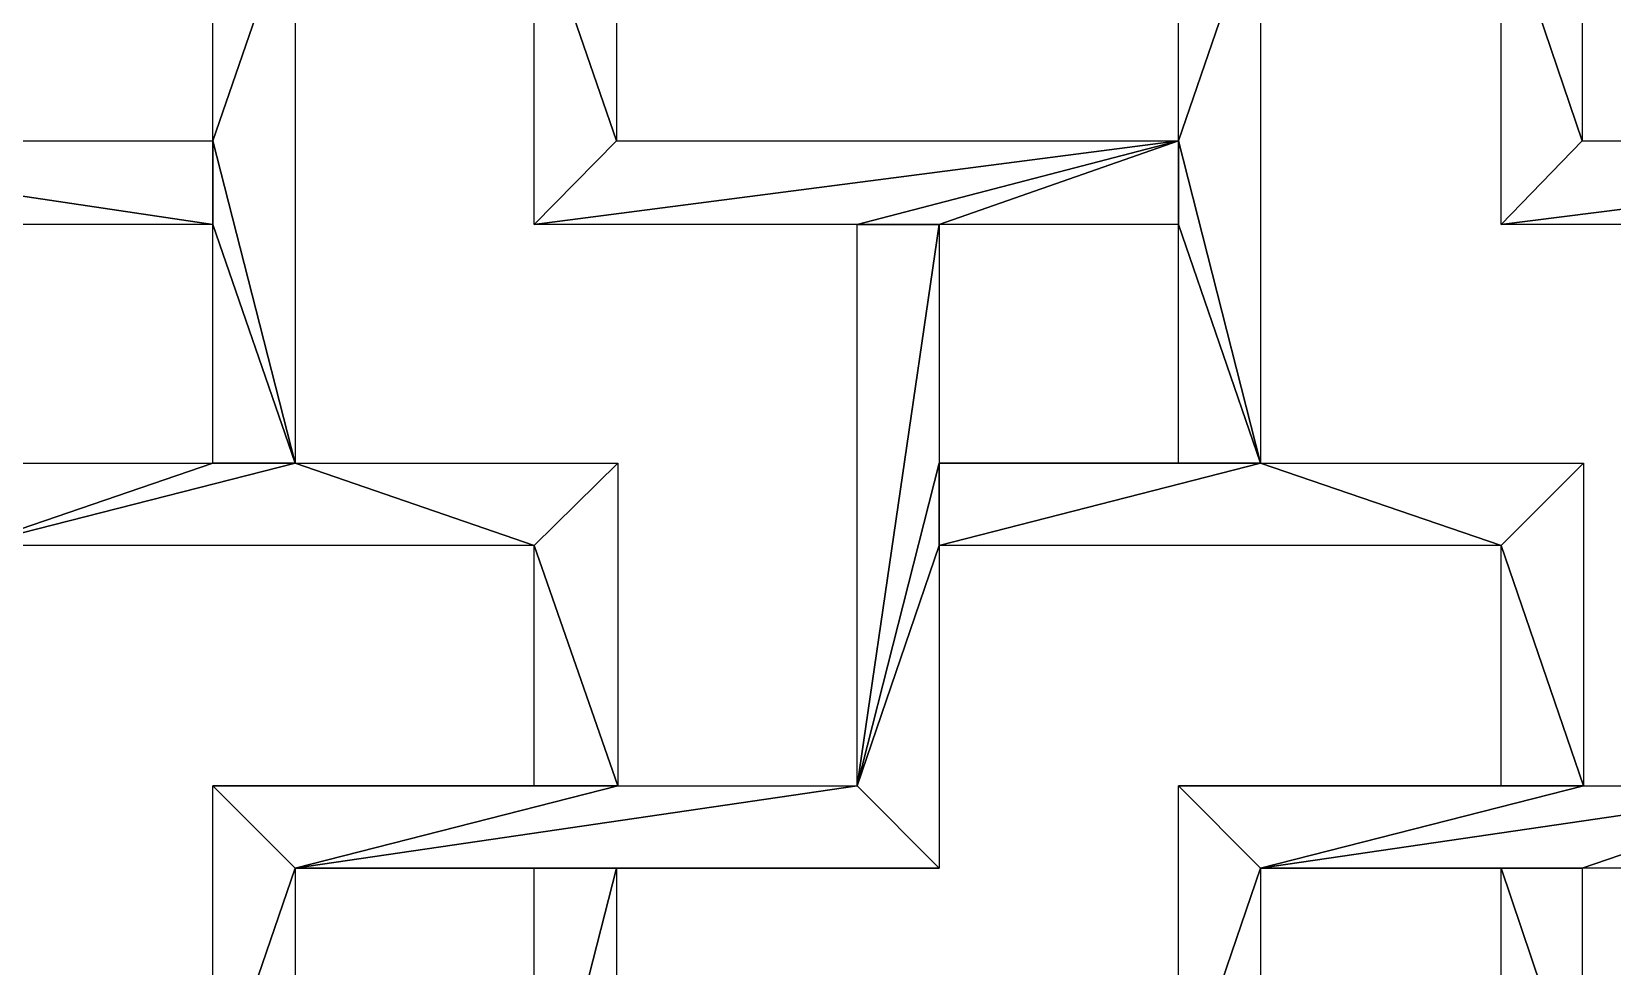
# Model space of a CAD drawing. Header units: centimetres. Extents: x -27.5 to -18.9, y -9.4 to 9.5.
# Drawn here: x -23.065 to -20.776, y 5.417 to 6.771 of the extents above; entities that cross this region are included whole.
import ezdxf

# ---------------------------------------------------------------- set-up
doc = ezdxf.new("R2010")
doc.units = ezdxf.units.CM
doc.header["$MEASUREMENT"] = 0
doc.layers.add('layer 1', color=7, linetype='Continuous')

msp = doc.modelspace()

# ---------------------------------------------------------------- linework, layer by layer
at = {"layer": 'layer 1', "color": 250}
for points in [[(-22.80275, 7.07837), (-22.80275, 7.07837), (-22.80275, 6.61327), (-22.80275, 6.61327), (-22.80275, 6.61327), (-22.80275, 6.61327), (-22.68371, 6.95938), (-22.68371, 6.95938), (-22.68371, 6.95938), (-22.68371, 6.95938), (-22.80275, 7.07837), (-22.80275, 7.07837)], [(-22.80275, 7.07837), (-22.80275, 7.07837), (-22.80275, 6.61327), (-22.80275, 6.61327), (-22.80275, 6.61327), (-22.80275, 6.61327), (-22.68371, 6.95938), (-22.68371, 6.95938), (-22.68371, 6.95938), (-22.68371, 6.95938), (-22.80275, 7.07837), (-22.80275, 7.07837)], [(-21.40467, 7.07837), (-21.40467, 7.07837), (-21.40467, 6.61327), (-21.40467, 6.61327), (-21.40467, 6.61327), (-21.40467, 6.61327), (-21.28566, 6.95938), (-21.28566, 6.95938), (-21.28566, 6.95938), (-21.28566, 6.95938), (-21.40467, 7.07837), (-21.40467, 7.07837)], [(-21.40467, 7.07837), (-21.40467, 7.07837), (-21.40467, 6.61327), (-21.40467, 6.61327), (-21.40467, 6.61327), (-21.40467, 6.61327), (-21.28566, 6.95938), (-21.28566, 6.95938), (-21.28566, 6.95938), (-21.28566, 6.95938), (-21.40467, 7.07837), (-21.40467, 7.07837)], [(-22.68371, 6.95938), (-22.68371, 6.95938), (-22.80275, 6.61327), (-22.80275, 6.61327), (-22.80275, 6.61327), (-22.80275, 6.61327), (-22.68371, 6.146), (-22.68371, 6.146), (-22.68371, 6.146), (-22.68371, 6.146), (-22.68371, 6.95938), (-22.68371, 6.95938)], [(-22.68371, 6.95938), (-22.68371, 6.95938), (-22.80275, 6.61327), (-22.80275, 6.61327), (-22.80275, 6.61327), (-22.80275, 6.61327), (-22.68371, 6.146), (-22.68371, 6.146), (-22.68371, 6.146), (-22.68371, 6.146), (-22.68371, 6.95938), (-22.68371, 6.95938)], [(-22.33746, 6.95938), (-22.33746, 6.95938), (-22.33746, 6.49211), (-22.33746, 6.49211), (-22.33746, 6.49211), (-22.33746, 6.49211), (-22.21841, 6.61327), (-22.21841, 6.61327), (-22.21841, 6.61327), (-22.21841, 6.61327), (-22.33746, 6.95938), (-22.33746, 6.95938)], [(-22.33746, 6.95938), (-22.33746, 6.95938), (-22.33746, 6.49211), (-22.33746, 6.49211), (-22.33746, 6.49211), (-22.33746, 6.49211), (-22.21841, 6.61327), (-22.21841, 6.61327), (-22.21841, 6.61327), (-22.21841, 6.61327), (-22.33746, 6.95938), (-22.33746, 6.95938)], [(-22.21841, 6.95938), (-22.21841, 6.95938), (-22.33746, 6.95938), (-22.33746, 6.95938), (-22.33746, 6.95938), (-22.33746, 6.95938), (-22.21841, 6.61327), (-22.21841, 6.61327), (-22.21841, 6.61327), (-22.21841, 6.61327), (-22.21841, 6.95938), (-22.21841, 6.95938)], [(-22.21841, 6.95938), (-22.21841, 6.95938), (-22.33746, 6.95938), (-22.33746, 6.95938), (-22.33746, 6.95938), (-22.33746, 6.95938), (-22.21841, 6.61327), (-22.21841, 6.61327), (-22.21841, 6.61327), (-22.21841, 6.61327), (-22.21841, 6.95938), (-22.21841, 6.95938)], [(-21.28566, 6.95938), (-21.28566, 6.95938), (-21.40467, 6.61327), (-21.40467, 6.61327), (-21.40467, 6.61327), (-21.40467, 6.61327), (-21.28566, 6.146), (-21.28566, 6.146), (-21.28566, 6.146), (-21.28566, 6.146), (-21.28566, 6.95938), (-21.28566, 6.95938)], [(-21.28566, 6.95938), (-21.28566, 6.95938), (-21.40467, 6.61327), (-21.40467, 6.61327), (-21.40467, 6.61327), (-21.40467, 6.61327), (-21.28566, 6.146), (-21.28566, 6.146), (-21.28566, 6.146), (-21.28566, 6.146), (-21.28566, 6.95938), (-21.28566, 6.95938)], [(-20.93721, 6.95938), (-20.93721, 6.95938), (-20.93721, 6.49211), (-20.93721, 6.49211), (-20.93721, 6.49211), (-20.93721, 6.49211), (-20.82037, 6.61327), (-20.82037, 6.61327), (-20.82037, 6.61327), (-20.82037, 6.61327), (-20.93721, 6.95938), (-20.93721, 6.95938)], [(-20.93721, 6.95938), (-20.93721, 6.95938), (-20.93721, 6.49211), (-20.93721, 6.49211), (-20.93721, 6.49211), (-20.93721, 6.49211), (-20.82037, 6.61327), (-20.82037, 6.61327), (-20.82037, 6.61327), (-20.82037, 6.61327), (-20.93721, 6.95938), (-20.93721, 6.95938)], [(-20.82037, 6.95938), (-20.82037, 6.95938), (-20.93721, 6.95938), (-20.93721, 6.95938), (-20.93721, 6.95938), (-20.93721, 6.95938), (-20.82037, 6.61327), (-20.82037, 6.61327), (-20.82037, 6.61327), (-20.82037, 6.61327), (-20.82037, 6.95938), (-20.82037, 6.95938)], [(-20.82037, 6.95938), (-20.82037, 6.95938), (-20.93721, 6.95938), (-20.93721, 6.95938), (-20.93721, 6.95938), (-20.93721, 6.95938), (-20.82037, 6.61327), (-20.82037, 6.61327), (-20.82037, 6.61327), (-20.82037, 6.61327), (-20.82037, 6.95938), (-20.82037, 6.95938)], [(-22.80275, 6.49211), (-22.80275, 6.49211), (-22.80275, 6.61327), (-22.80275, 6.61327), (-22.80275, 6.61327), (-22.80275, 6.61327), (-23.6165, 6.61327), (-23.6165, 6.61327), (-23.6165, 6.61327), (-23.6165, 6.61327), (-22.80275, 6.49211), (-22.80275, 6.49211)], [(-22.80275, 6.49211), (-22.80275, 6.49211), (-22.80275, 6.61327), (-22.80275, 6.61327), (-22.80275, 6.61327), (-22.80275, 6.61327), (-23.6165, 6.61327), (-23.6165, 6.61327), (-23.6165, 6.61327), (-23.6165, 6.61327), (-22.80275, 6.49211), (-22.80275, 6.49211)], [(-23.6165, 6.61327), (-23.6165, 6.61327), (-23.15117, 6.49211), (-23.15117, 6.49211), (-23.15117, 6.49211), (-23.15117, 6.49211), (-22.80275, 6.49211), (-22.80275, 6.49211), (-22.80275, 6.49211), (-22.80275, 6.49211), (-23.6165, 6.61327), (-23.6165, 6.61327)], [(-23.6165, 6.61327), (-23.6165, 6.61327), (-23.15117, 6.49211), (-23.15117, 6.49211), (-23.15117, 6.49211), (-23.15117, 6.49211), (-22.80275, 6.49211), (-22.80275, 6.49211), (-22.80275, 6.49211), (-22.80275, 6.49211), (-23.6165, 6.61327), (-23.6165, 6.61327)], [(-22.80275, 6.61327), (-22.80275, 6.61327), (-22.80275, 6.49211), (-22.80275, 6.49211), (-22.80275, 6.49211), (-22.80275, 6.49211), (-22.68371, 6.146), (-22.68371, 6.146), (-22.68371, 6.146), (-22.68371, 6.146), (-22.80275, 6.61327), (-22.80275, 6.61327)], [(-22.80275, 6.61327), (-22.80275, 6.61327), (-22.80275, 6.49211), (-22.80275, 6.49211), (-22.80275, 6.49211), (-22.80275, 6.49211), (-22.68371, 6.146), (-22.68371, 6.146), (-22.68371, 6.146), (-22.68371, 6.146), (-22.80275, 6.61327), (-22.80275, 6.61327)], [(-21.40467, 6.61327), (-21.40467, 6.61327), (-22.33746, 6.49211), (-22.33746, 6.49211), (-22.33746, 6.49211), (-22.33746, 6.49211), (-21.86996, 6.49211), (-21.86996, 6.49211), (-21.86996, 6.49211), (-21.86996, 6.49211), (-21.40467, 6.61327), (-21.40467, 6.61327)], [(-21.40467, 6.61327), (-21.40467, 6.61327), (-22.33746, 6.49211), (-22.33746, 6.49211), (-22.33746, 6.49211), (-22.33746, 6.49211), (-21.86996, 6.49211), (-21.86996, 6.49211), (-21.86996, 6.49211), (-21.86996, 6.49211), (-21.40467, 6.61327), (-21.40467, 6.61327)], [(-22.21841, 6.61327), (-22.21841, 6.61327), (-22.33746, 6.49211), (-22.33746, 6.49211), (-22.33746, 6.49211), (-22.33746, 6.49211), (-21.40467, 6.61327), (-21.40467, 6.61327), (-21.40467, 6.61327), (-21.40467, 6.61327), (-22.21841, 6.61327), (-22.21841, 6.61327)], [(-22.21841, 6.61327), (-22.21841, 6.61327), (-22.33746, 6.49211), (-22.33746, 6.49211), (-22.33746, 6.49211), (-22.33746, 6.49211), (-21.40467, 6.61327), (-21.40467, 6.61327), (-21.40467, 6.61327), (-21.40467, 6.61327), (-22.21841, 6.61327), (-22.21841, 6.61327)], [(-21.40467, 6.61327), (-21.40467, 6.61327), (-21.86996, 6.49211), (-21.86996, 6.49211), (-21.86996, 6.49211), (-21.86996, 6.49211), (-21.75096, 6.49211), (-21.75096, 6.49211), (-21.75096, 6.49211), (-21.75096, 6.49211), (-21.40467, 6.61327), (-21.40467, 6.61327)], [(-21.40467, 6.61327), (-21.40467, 6.61327), (-21.86996, 6.49211), (-21.86996, 6.49211), (-21.86996, 6.49211), (-21.86996, 6.49211), (-21.75096, 6.49211), (-21.75096, 6.49211), (-21.75096, 6.49211), (-21.75096, 6.49211), (-21.40467, 6.61327), (-21.40467, 6.61327)], [(-21.40467, 6.61327), (-21.40467, 6.61327), (-21.75096, 6.49211), (-21.75096, 6.49211), (-21.75096, 6.49211), (-21.75096, 6.49211), (-21.40467, 6.49211), (-21.40467, 6.49211), (-21.40467, 6.49211), (-21.40467, 6.49211), (-21.40467, 6.61327), (-21.40467, 6.61327)], [(-21.40467, 6.61327), (-21.40467, 6.61327), (-21.75096, 6.49211), (-21.75096, 6.49211), (-21.75096, 6.49211), (-21.75096, 6.49211), (-21.40467, 6.49211), (-21.40467, 6.49211), (-21.40467, 6.49211), (-21.40467, 6.49211), (-21.40467, 6.61327), (-21.40467, 6.61327)], [(-21.40467, 6.61327), (-21.40467, 6.61327), (-21.40467, 6.49211), (-21.40467, 6.49211), (-21.40467, 6.49211), (-21.40467, 6.49211), (-21.28566, 6.146), (-21.28566, 6.146), (-21.28566, 6.146), (-21.28566, 6.146), (-21.40467, 6.61327), (-21.40467, 6.61327)], [(-21.40467, 6.61327), (-21.40467, 6.61327), (-21.40467, 6.49211), (-21.40467, 6.49211), (-21.40467, 6.49211), (-21.40467, 6.49211), (-21.28566, 6.146), (-21.28566, 6.146), (-21.28566, 6.146), (-21.28566, 6.146), (-21.40467, 6.61327), (-21.40467, 6.61327)], [(-19.97847, 6.61327), (-19.97847, 6.61327), (-20.93721, 6.49211), (-20.93721, 6.49211), (-20.93721, 6.49211), (-20.93721, 6.49211), (-20.47191, 6.49211), (-20.47191, 6.49211), (-20.47191, 6.49211), (-20.47191, 6.49211), (-19.97847, 6.61327), (-19.97847, 6.61327)], [(-19.97847, 6.61327), (-19.97847, 6.61327), (-20.93721, 6.49211), (-20.93721, 6.49211), (-20.93721, 6.49211), (-20.93721, 6.49211), (-20.47191, 6.49211), (-20.47191, 6.49211), (-20.47191, 6.49211), (-20.47191, 6.49211), (-19.97847, 6.61327), (-19.97847, 6.61327)], [(-20.82037, 6.61327), (-20.82037, 6.61327), (-20.93721, 6.49211), (-20.93721, 6.49211), (-20.93721, 6.49211), (-20.93721, 6.49211), (-19.97847, 6.61327), (-19.97847, 6.61327), (-19.97847, 6.61327), (-19.97847, 6.61327), (-20.82037, 6.61327), (-20.82037, 6.61327)], [(-20.82037, 6.61327), (-20.82037, 6.61327), (-20.93721, 6.49211), (-20.93721, 6.49211), (-20.93721, 6.49211), (-20.93721, 6.49211), (-19.97847, 6.61327), (-19.97847, 6.61327), (-19.97847, 6.61327), (-19.97847, 6.61327), (-20.82037, 6.61327), (-20.82037, 6.61327)], [(-22.80275, 6.49211), (-22.80275, 6.49211), (-22.80275, 6.146), (-22.80275, 6.146), (-22.80275, 6.146), (-22.80275, 6.146), (-22.68371, 6.146), (-22.68371, 6.146), (-22.68371, 6.146), (-22.68371, 6.146), (-22.80275, 6.49211), (-22.80275, 6.49211)], [(-22.80275, 6.49211), (-22.80275, 6.49211), (-22.80275, 6.146), (-22.80275, 6.146), (-22.80275, 6.146), (-22.80275, 6.146), (-22.68371, 6.146), (-22.68371, 6.146), (-22.68371, 6.146), (-22.68371, 6.146), (-22.80275, 6.49211), (-22.80275, 6.49211)], [(-21.75096, 6.49211), (-21.75096, 6.49211), (-21.86996, 5.6787), (-21.86996, 5.6787), (-21.86996, 5.6787), (-21.86996, 5.6787), (-21.75096, 6.146), (-21.75096, 6.146), (-21.75096, 6.146), (-21.75096, 6.146), (-21.75096, 6.49211), (-21.75096, 6.49211)], [(-21.75096, 6.49211), (-21.75096, 6.49211), (-21.86996, 5.6787), (-21.86996, 5.6787), (-21.86996, 5.6787), (-21.86996, 5.6787), (-21.75096, 6.146), (-21.75096, 6.146), (-21.75096, 6.146), (-21.75096, 6.146), (-21.75096, 6.49211), (-21.75096, 6.49211)], [(-21.86996, 6.49211), (-21.86996, 6.49211), (-21.86996, 5.6787), (-21.86996, 5.6787), (-21.86996, 5.6787), (-21.86996, 5.6787), (-21.75096, 6.49211), (-21.75096, 6.49211), (-21.75096, 6.49211), (-21.75096, 6.49211), (-21.86996, 6.49211), (-21.86996, 6.49211)], [(-21.86996, 6.49211), (-21.86996, 6.49211), (-21.86996, 5.6787), (-21.86996, 5.6787), (-21.86996, 5.6787), (-21.86996, 5.6787), (-21.75096, 6.49211), (-21.75096, 6.49211), (-21.75096, 6.49211), (-21.75096, 6.49211), (-21.86996, 6.49211), (-21.86996, 6.49211)], [(-21.40467, 6.49211), (-21.40467, 6.49211), (-21.40467, 6.146), (-21.40467, 6.146), (-21.40467, 6.146), (-21.40467, 6.146), (-21.28566, 6.146), (-21.28566, 6.146), (-21.28566, 6.146), (-21.28566, 6.146), (-21.40467, 6.49211), (-21.40467, 6.49211)], [(-21.40467, 6.49211), (-21.40467, 6.49211), (-21.40467, 6.146), (-21.40467, 6.146), (-21.40467, 6.146), (-21.40467, 6.146), (-21.28566, 6.146), (-21.28566, 6.146), (-21.28566, 6.146), (-21.28566, 6.146), (-21.40467, 6.49211), (-21.40467, 6.49211)], [(-22.68371, 6.146), (-22.68371, 6.146), (-23.15117, 6.02701), (-23.15117, 6.02701), (-23.15117, 6.02701), (-23.15117, 6.02701), (-22.33746, 6.02701), (-22.33746, 6.02701), (-22.33746, 6.02701), (-22.33746, 6.02701), (-22.68371, 6.146), (-22.68371, 6.146)], [(-22.68371, 6.146), (-22.68371, 6.146), (-23.15117, 6.02701), (-23.15117, 6.02701), (-23.15117, 6.02701), (-23.15117, 6.02701), (-22.33746, 6.02701), (-22.33746, 6.02701), (-22.33746, 6.02701), (-22.33746, 6.02701), (-22.68371, 6.146), (-22.68371, 6.146)], [(-22.80275, 6.146), (-22.80275, 6.146), (-23.15117, 6.02701), (-23.15117, 6.02701), (-23.15117, 6.02701), (-23.15117, 6.02701), (-22.68371, 6.146), (-22.68371, 6.146), (-22.68371, 6.146), (-22.68371, 6.146), (-22.80275, 6.146), (-22.80275, 6.146)], [(-22.80275, 6.146), (-22.80275, 6.146), (-23.15117, 6.02701), (-23.15117, 6.02701), (-23.15117, 6.02701), (-23.15117, 6.02701), (-22.68371, 6.146), (-22.68371, 6.146), (-22.68371, 6.146), (-22.68371, 6.146), (-22.80275, 6.146), (-22.80275, 6.146)], [(-23.15117, 6.02701), (-23.15117, 6.02701), (-22.80275, 6.146), (-22.80275, 6.146), (-22.80275, 6.146), (-22.80275, 6.146), (-23.15117, 6.146), (-23.15117, 6.146), (-23.15117, 6.146), (-23.15117, 6.146), (-23.15117, 6.02701), (-23.15117, 6.02701)], [(-23.15117, 6.02701), (-23.15117, 6.02701), (-22.80275, 6.146), (-22.80275, 6.146), (-22.80275, 6.146), (-22.80275, 6.146), (-23.15117, 6.146), (-23.15117, 6.146), (-23.15117, 6.146), (-23.15117, 6.146), (-23.15117, 6.02701), (-23.15117, 6.02701)], [(-22.68371, 6.146), (-22.68371, 6.146), (-22.33746, 6.02701), (-22.33746, 6.02701), (-22.33746, 6.02701), (-22.33746, 6.02701), (-22.21625, 6.146), (-22.21625, 6.146), (-22.21625, 6.146), (-22.21625, 6.146), (-22.68371, 6.146), (-22.68371, 6.146)], [(-22.68371, 6.146), (-22.68371, 6.146), (-22.33746, 6.02701), (-22.33746, 6.02701), (-22.33746, 6.02701), (-22.33746, 6.02701), (-22.21625, 6.146), (-22.21625, 6.146), (-22.21625, 6.146), (-22.21625, 6.146), (-22.68371, 6.146), (-22.68371, 6.146)], [(-22.21625, 6.146), (-22.21625, 6.146), (-22.33746, 6.02701), (-22.33746, 6.02701), (-22.33746, 6.02701), (-22.33746, 6.02701), (-22.21625, 5.6787), (-22.21625, 5.6787), (-22.21625, 5.6787), (-22.21625, 5.6787), (-22.21625, 6.146), (-22.21625, 6.146)], [(-22.21625, 6.146), (-22.21625, 6.146), (-22.33746, 6.02701), (-22.33746, 6.02701), (-22.33746, 6.02701), (-22.33746, 6.02701), (-22.21625, 5.6787), (-22.21625, 5.6787), (-22.21625, 5.6787), (-22.21625, 5.6787), (-22.21625, 6.146), (-22.21625, 6.146)], [(-21.75096, 6.146), (-21.75096, 6.146), (-21.86996, 5.6787), (-21.86996, 5.6787), (-21.86996, 5.6787), (-21.86996, 5.6787), (-21.75096, 6.02701), (-21.75096, 6.02701), (-21.75096, 6.02701), (-21.75096, 6.02701), (-21.75096, 6.146), (-21.75096, 6.146)], [(-21.75096, 6.146), (-21.75096, 6.146), (-21.86996, 5.6787), (-21.86996, 5.6787), (-21.86996, 5.6787), (-21.86996, 5.6787), (-21.75096, 6.02701), (-21.75096, 6.02701), (-21.75096, 6.02701), (-21.75096, 6.02701), (-21.75096, 6.146), (-21.75096, 6.146)], [(-21.28566, 6.146), (-21.28566, 6.146), (-21.75096, 6.02701), (-21.75096, 6.02701), (-21.75096, 6.02701), (-21.75096, 6.02701), (-20.93721, 6.02701), (-20.93721, 6.02701), (-20.93721, 6.02701), (-20.93721, 6.02701), (-21.28566, 6.146), (-21.28566, 6.146)], [(-21.28566, 6.146), (-21.28566, 6.146), (-21.75096, 6.02701), (-21.75096, 6.02701), (-21.75096, 6.02701), (-21.75096, 6.02701), (-20.93721, 6.02701), (-20.93721, 6.02701), (-20.93721, 6.02701), (-20.93721, 6.02701), (-21.28566, 6.146), (-21.28566, 6.146)], [(-21.75096, 6.146), (-21.75096, 6.146), (-21.75096, 6.02701), (-21.75096, 6.02701), (-21.75096, 6.02701), (-21.75096, 6.02701), (-21.28566, 6.146), (-21.28566, 6.146), (-21.28566, 6.146), (-21.28566, 6.146), (-21.75096, 6.146), (-21.75096, 6.146)], [(-21.75096, 6.146), (-21.75096, 6.146), (-21.75096, 6.02701), (-21.75096, 6.02701), (-21.75096, 6.02701), (-21.75096, 6.02701), (-21.28566, 6.146), (-21.28566, 6.146), (-21.28566, 6.146), (-21.28566, 6.146), (-21.75096, 6.146), (-21.75096, 6.146)], [(-21.40467, 6.146), (-21.40467, 6.146), (-21.75096, 6.146), (-21.75096, 6.146), (-21.75096, 6.146), (-21.75096, 6.146), (-21.28566, 6.146), (-21.28566, 6.146), (-21.28566, 6.146), (-21.28566, 6.146), (-21.40467, 6.146), (-21.40467, 6.146)], [(-21.40467, 6.146), (-21.40467, 6.146), (-21.75096, 6.146), (-21.75096, 6.146), (-21.75096, 6.146), (-21.75096, 6.146), (-21.28566, 6.146), (-21.28566, 6.146), (-21.28566, 6.146), (-21.28566, 6.146), (-21.40467, 6.146), (-21.40467, 6.146)], [(-21.28566, 6.146), (-21.28566, 6.146), (-20.93721, 6.02701), (-20.93721, 6.02701), (-20.93721, 6.02701), (-20.93721, 6.02701), (-20.81817, 6.146), (-20.81817, 6.146), (-20.81817, 6.146), (-20.81817, 6.146), (-21.28566, 6.146), (-21.28566, 6.146)], [(-21.28566, 6.146), (-21.28566, 6.146), (-20.93721, 6.02701), (-20.93721, 6.02701), (-20.93721, 6.02701), (-20.93721, 6.02701), (-20.81817, 6.146), (-20.81817, 6.146), (-20.81817, 6.146), (-20.81817, 6.146), (-21.28566, 6.146), (-21.28566, 6.146)], [(-20.81817, 6.146), (-20.81817, 6.146), (-20.93721, 6.02701), (-20.93721, 6.02701), (-20.93721, 6.02701), (-20.93721, 6.02701), (-20.81817, 5.6787), (-20.81817, 5.6787), (-20.81817, 5.6787), (-20.81817, 5.6787), (-20.81817, 6.146), (-20.81817, 6.146)], [(-20.81817, 6.146), (-20.81817, 6.146), (-20.93721, 6.02701), (-20.93721, 6.02701), (-20.93721, 6.02701), (-20.93721, 6.02701), (-20.81817, 5.6787), (-20.81817, 5.6787), (-20.81817, 5.6787), (-20.81817, 5.6787), (-20.81817, 6.146), (-20.81817, 6.146)], [(-22.33746, 6.02701), (-22.33746, 6.02701), (-22.33746, 5.6787), (-22.33746, 5.6787), (-22.33746, 5.6787), (-22.33746, 5.6787), (-22.21625, 5.6787), (-22.21625, 5.6787), (-22.21625, 5.6787), (-22.21625, 5.6787), (-22.33746, 6.02701), (-22.33746, 6.02701)], [(-22.33746, 6.02701), (-22.33746, 6.02701), (-22.33746, 5.6787), (-22.33746, 5.6787), (-22.33746, 5.6787), (-22.33746, 5.6787), (-22.21625, 5.6787), (-22.21625, 5.6787), (-22.21625, 5.6787), (-22.21625, 5.6787), (-22.33746, 6.02701), (-22.33746, 6.02701)], [(-21.75096, 6.02701), (-21.75096, 6.02701), (-21.86996, 5.6787), (-21.86996, 5.6787), (-21.86996, 5.6787), (-21.86996, 5.6787), (-21.75096, 5.55975), (-21.75096, 5.55975), (-21.75096, 5.55975), (-21.75096, 5.55975), (-21.75096, 6.02701), (-21.75096, 6.02701)], [(-21.75096, 6.02701), (-21.75096, 6.02701), (-21.86996, 5.6787), (-21.86996, 5.6787), (-21.86996, 5.6787), (-21.86996, 5.6787), (-21.75096, 5.55975), (-21.75096, 5.55975), (-21.75096, 5.55975), (-21.75096, 5.55975), (-21.75096, 6.02701), (-21.75096, 6.02701)], [(-20.93721, 6.02701), (-20.93721, 6.02701), (-20.93721, 5.6787), (-20.93721, 5.6787), (-20.93721, 5.6787), (-20.93721, 5.6787), (-20.81817, 5.6787), (-20.81817, 5.6787), (-20.81817, 5.6787), (-20.81817, 5.6787), (-20.93721, 6.02701), (-20.93721, 6.02701)], [(-20.93721, 6.02701), (-20.93721, 6.02701), (-20.93721, 5.6787), (-20.93721, 5.6787), (-20.93721, 5.6787), (-20.93721, 5.6787), (-20.81817, 5.6787), (-20.81817, 5.6787), (-20.81817, 5.6787), (-20.81817, 5.6787), (-20.93721, 6.02701), (-20.93721, 6.02701)], [(-22.80275, 5.6787), (-22.80275, 5.6787), (-22.68371, 5.55975), (-22.68371, 5.55975), (-22.68371, 5.55975), (-22.68371, 5.55975), (-22.21625, 5.6787), (-22.21625, 5.6787), (-22.21625, 5.6787), (-22.21625, 5.6787), (-22.80275, 5.6787), (-22.80275, 5.6787)], [(-22.80275, 5.6787), (-22.80275, 5.6787), (-22.68371, 5.55975), (-22.68371, 5.55975), (-22.68371, 5.55975), (-22.68371, 5.55975), (-22.21625, 5.6787), (-22.21625, 5.6787), (-22.21625, 5.6787), (-22.21625, 5.6787), (-22.80275, 5.6787), (-22.80275, 5.6787)], [(-22.80275, 5.6787), (-22.80275, 5.6787), (-22.80275, 5.21144), (-22.80275, 5.21144), (-22.80275, 5.21144), (-22.80275, 5.21144), (-22.68371, 5.55975), (-22.68371, 5.55975), (-22.68371, 5.55975), (-22.68371, 5.55975), (-22.80275, 5.6787), (-22.80275, 5.6787)], [(-22.80275, 5.6787), (-22.80275, 5.6787), (-22.80275, 5.21144), (-22.80275, 5.21144), (-22.80275, 5.21144), (-22.80275, 5.21144), (-22.68371, 5.55975), (-22.68371, 5.55975), (-22.68371, 5.55975), (-22.68371, 5.55975), (-22.80275, 5.6787), (-22.80275, 5.6787)], [(-22.21625, 5.6787), (-22.21625, 5.6787), (-22.33746, 5.6787), (-22.33746, 5.6787), (-22.33746, 5.6787), (-22.33746, 5.6787), (-22.80275, 5.6787), (-22.80275, 5.6787), (-22.80275, 5.6787), (-22.80275, 5.6787), (-22.21625, 5.6787), (-22.21625, 5.6787)], [(-22.21625, 5.6787), (-22.21625, 5.6787), (-22.33746, 5.6787), (-22.33746, 5.6787), (-22.33746, 5.6787), (-22.33746, 5.6787), (-22.80275, 5.6787), (-22.80275, 5.6787), (-22.80275, 5.6787), (-22.80275, 5.6787), (-22.21625, 5.6787), (-22.21625, 5.6787)], [(-21.86996, 5.6787), (-21.86996, 5.6787), (-22.68371, 5.55975), (-22.68371, 5.55975), (-22.68371, 5.55975), (-22.68371, 5.55975), (-21.75096, 5.55975), (-21.75096, 5.55975), (-21.75096, 5.55975), (-21.75096, 5.55975), (-21.86996, 5.6787), (-21.86996, 5.6787)], [(-21.86996, 5.6787), (-21.86996, 5.6787), (-22.68371, 5.55975), (-22.68371, 5.55975), (-22.68371, 5.55975), (-22.68371, 5.55975), (-21.75096, 5.55975), (-21.75096, 5.55975), (-21.75096, 5.55975), (-21.75096, 5.55975), (-21.86996, 5.6787), (-21.86996, 5.6787)], [(-22.21625, 5.6787), (-22.21625, 5.6787), (-22.68371, 5.55975), (-22.68371, 5.55975), (-22.68371, 5.55975), (-22.68371, 5.55975), (-21.86996, 5.6787), (-21.86996, 5.6787), (-21.86996, 5.6787), (-21.86996, 5.6787), (-22.21625, 5.6787), (-22.21625, 5.6787)], [(-22.21625, 5.6787), (-22.21625, 5.6787), (-22.68371, 5.55975), (-22.68371, 5.55975), (-22.68371, 5.55975), (-22.68371, 5.55975), (-21.86996, 5.6787), (-21.86996, 5.6787), (-21.86996, 5.6787), (-21.86996, 5.6787), (-22.21625, 5.6787), (-22.21625, 5.6787)], [(-21.40467, 5.6787), (-21.40467, 5.6787), (-21.28566, 5.55975), (-21.28566, 5.55975), (-21.28566, 5.55975), (-21.28566, 5.55975), (-20.81817, 5.6787), (-20.81817, 5.6787), (-20.81817, 5.6787), (-20.81817, 5.6787), (-21.40467, 5.6787), (-21.40467, 5.6787)], [(-21.40467, 5.6787), (-21.40467, 5.6787), (-21.28566, 5.55975), (-21.28566, 5.55975), (-21.28566, 5.55975), (-21.28566, 5.55975), (-20.81817, 5.6787), (-20.81817, 5.6787), (-20.81817, 5.6787), (-20.81817, 5.6787), (-21.40467, 5.6787), (-21.40467, 5.6787)], [(-21.40467, 5.6787), (-21.40467, 5.6787), (-21.40467, 5.21144), (-21.40467, 5.21144), (-21.40467, 5.21144), (-21.40467, 5.21144), (-21.28566, 5.55975), (-21.28566, 5.55975), (-21.28566, 5.55975), (-21.28566, 5.55975), (-21.40467, 5.6787), (-21.40467, 5.6787)], [(-21.40467, 5.6787), (-21.40467, 5.6787), (-21.40467, 5.21144), (-21.40467, 5.21144), (-21.40467, 5.21144), (-21.40467, 5.21144), (-21.28566, 5.55975), (-21.28566, 5.55975), (-21.28566, 5.55975), (-21.28566, 5.55975), (-21.40467, 5.6787), (-21.40467, 5.6787)], [(-20.93721, 5.6787), (-20.93721, 5.6787), (-21.40467, 5.6787), (-21.40467, 5.6787), (-21.40467, 5.6787), (-21.40467, 5.6787), (-20.81817, 5.6787), (-20.81817, 5.6787), (-20.81817, 5.6787), (-20.81817, 5.6787), (-20.93721, 5.6787), (-20.93721, 5.6787)], [(-20.93721, 5.6787), (-20.93721, 5.6787), (-21.40467, 5.6787), (-21.40467, 5.6787), (-21.40467, 5.6787), (-21.40467, 5.6787), (-20.81817, 5.6787), (-20.81817, 5.6787), (-20.81817, 5.6787), (-20.81817, 5.6787), (-20.93721, 5.6787), (-20.93721, 5.6787)], [(-20.47191, 5.6787), (-20.47191, 5.6787), (-21.28566, 5.55975), (-21.28566, 5.55975), (-21.28566, 5.55975), (-21.28566, 5.55975), (-20.82037, 5.55975), (-20.82037, 5.55975), (-20.82037, 5.55975), (-20.82037, 5.55975), (-20.47191, 5.6787), (-20.47191, 5.6787)], [(-20.47191, 5.6787), (-20.47191, 5.6787), (-21.28566, 5.55975), (-21.28566, 5.55975), (-21.28566, 5.55975), (-21.28566, 5.55975), (-20.82037, 5.55975), (-20.82037, 5.55975), (-20.82037, 5.55975), (-20.82037, 5.55975), (-20.47191, 5.6787), (-20.47191, 5.6787)], [(-21.28566, 5.55975), (-21.28566, 5.55975), (-20.47191, 5.6787), (-20.47191, 5.6787), (-20.47191, 5.6787), (-20.47191, 5.6787), (-20.81817, 5.6787), (-20.81817, 5.6787), (-20.81817, 5.6787), (-20.81817, 5.6787), (-21.28566, 5.55975), (-21.28566, 5.55975)], [(-21.28566, 5.55975), (-21.28566, 5.55975), (-20.47191, 5.6787), (-20.47191, 5.6787), (-20.47191, 5.6787), (-20.47191, 5.6787), (-20.81817, 5.6787), (-20.81817, 5.6787), (-20.81817, 5.6787), (-20.81817, 5.6787), (-21.28566, 5.55975), (-21.28566, 5.55975)], [(-20.47191, 5.6787), (-20.47191, 5.6787), (-20.82037, 5.55975), (-20.82037, 5.55975), (-20.82037, 5.55975), (-20.82037, 5.55975), (-20.35287, 5.55975), (-20.35287, 5.55975), (-20.35287, 5.55975), (-20.35287, 5.55975), (-20.47191, 5.6787), (-20.47191, 5.6787)], [(-20.47191, 5.6787), (-20.47191, 5.6787), (-20.82037, 5.55975), (-20.82037, 5.55975), (-20.82037, 5.55975), (-20.82037, 5.55975), (-20.35287, 5.55975), (-20.35287, 5.55975), (-20.35287, 5.55975), (-20.35287, 5.55975), (-20.47191, 5.6787), (-20.47191, 5.6787)], [(-22.68371, 5.55975), (-22.68371, 5.55975), (-22.80275, 5.21144), (-22.80275, 5.21144), (-22.80275, 5.21144), (-22.80275, 5.21144), (-22.68371, 4.74634), (-22.68371, 4.74634), (-22.68371, 4.74634), (-22.68371, 4.74634), (-22.68371, 5.55975), (-22.68371, 5.55975)], [(-22.68371, 5.55975), (-22.68371, 5.55975), (-22.80275, 5.21144), (-22.80275, 5.21144), (-22.80275, 5.21144), (-22.80275, 5.21144), (-22.68371, 4.74634), (-22.68371, 4.74634), (-22.68371, 4.74634), (-22.68371, 4.74634), (-22.68371, 5.55975), (-22.68371, 5.55975)], [(-22.68371, 5.55975), (-22.68371, 5.55975), (-22.33746, 5.55975), (-22.33746, 5.55975), (-22.33746, 5.55975), (-22.33746, 5.55975), (-21.75096, 5.55975), (-21.75096, 5.55975), (-21.75096, 5.55975), (-21.75096, 5.55975), (-22.68371, 5.55975), (-22.68371, 5.55975)], [(-22.68371, 5.55975), (-22.68371, 5.55975), (-22.33746, 5.55975), (-22.33746, 5.55975), (-22.33746, 5.55975), (-22.33746, 5.55975), (-21.75096, 5.55975), (-21.75096, 5.55975), (-21.75096, 5.55975), (-21.75096, 5.55975), (-22.68371, 5.55975), (-22.68371, 5.55975)], [(-22.21841, 5.55975), (-22.21841, 5.55975), (-22.33746, 5.09245), (-22.33746, 5.09245), (-22.33746, 5.09245), (-22.33746, 5.09245), (-22.21841, 5.21144), (-22.21841, 5.21144), (-22.21841, 5.21144), (-22.21841, 5.21144), (-22.21841, 5.55975), (-22.21841, 5.55975)], [(-22.21841, 5.55975), (-22.21841, 5.55975), (-22.33746, 5.09245), (-22.33746, 5.09245), (-22.33746, 5.09245), (-22.33746, 5.09245), (-22.21841, 5.21144), (-22.21841, 5.21144), (-22.21841, 5.21144), (-22.21841, 5.21144), (-22.21841, 5.55975), (-22.21841, 5.55975)], [(-22.33746, 5.55975), (-22.33746, 5.55975), (-22.33746, 5.09245), (-22.33746, 5.09245), (-22.33746, 5.09245), (-22.33746, 5.09245), (-22.21841, 5.55975), (-22.21841, 5.55975), (-22.21841, 5.55975), (-22.21841, 5.55975), (-22.33746, 5.55975), (-22.33746, 5.55975)], [(-22.33746, 5.55975), (-22.33746, 5.55975), (-22.33746, 5.09245), (-22.33746, 5.09245), (-22.33746, 5.09245), (-22.33746, 5.09245), (-22.21841, 5.55975), (-22.21841, 5.55975), (-22.21841, 5.55975), (-22.21841, 5.55975), (-22.33746, 5.55975), (-22.33746, 5.55975)], [(-21.75096, 5.55975), (-21.75096, 5.55975), (-22.33746, 5.55975), (-22.33746, 5.55975), (-22.33746, 5.55975), (-22.33746, 5.55975), (-22.21841, 5.55975), (-22.21841, 5.55975), (-22.21841, 5.55975), (-22.21841, 5.55975), (-21.75096, 5.55975), (-21.75096, 5.55975)], [(-21.75096, 5.55975), (-21.75096, 5.55975), (-22.33746, 5.55975), (-22.33746, 5.55975), (-22.33746, 5.55975), (-22.33746, 5.55975), (-22.21841, 5.55975), (-22.21841, 5.55975), (-22.21841, 5.55975), (-22.21841, 5.55975), (-21.75096, 5.55975), (-21.75096, 5.55975)], [(-21.28566, 5.55975), (-21.28566, 5.55975), (-21.40467, 5.21144), (-21.40467, 5.21144), (-21.40467, 5.21144), (-21.40467, 5.21144), (-21.28566, 4.74634), (-21.28566, 4.74634), (-21.28566, 4.74634), (-21.28566, 4.74634), (-21.28566, 5.55975), (-21.28566, 5.55975)], [(-21.28566, 5.55975), (-21.28566, 5.55975), (-21.40467, 5.21144), (-21.40467, 5.21144), (-21.40467, 5.21144), (-21.40467, 5.21144), (-21.28566, 4.74634), (-21.28566, 4.74634), (-21.28566, 4.74634), (-21.28566, 4.74634), (-21.28566, 5.55975), (-21.28566, 5.55975)], [(-20.82037, 5.55975), (-20.82037, 5.55975), (-21.28566, 5.55975), (-21.28566, 5.55975), (-21.28566, 5.55975), (-21.28566, 5.55975), (-20.93721, 5.55975), (-20.93721, 5.55975), (-20.93721, 5.55975), (-20.93721, 5.55975), (-20.82037, 5.55975), (-20.82037, 5.55975)], [(-20.82037, 5.55975), (-20.82037, 5.55975), (-21.28566, 5.55975), (-21.28566, 5.55975), (-21.28566, 5.55975), (-21.28566, 5.55975), (-20.93721, 5.55975), (-20.93721, 5.55975), (-20.93721, 5.55975), (-20.93721, 5.55975), (-20.82037, 5.55975), (-20.82037, 5.55975)], [(-20.93721, 5.55975), (-20.93721, 5.55975), (-20.93721, 5.09245), (-20.93721, 5.09245), (-20.93721, 5.09245), (-20.93721, 5.09245), (-20.82037, 5.21144), (-20.82037, 5.21144), (-20.82037, 5.21144), (-20.82037, 5.21144), (-20.93721, 5.55975), (-20.93721, 5.55975)], [(-20.93721, 5.55975), (-20.93721, 5.55975), (-20.93721, 5.09245), (-20.93721, 5.09245), (-20.93721, 5.09245), (-20.93721, 5.09245), (-20.82037, 5.21144), (-20.82037, 5.21144), (-20.82037, 5.21144), (-20.82037, 5.21144), (-20.93721, 5.55975), (-20.93721, 5.55975)], [(-20.82037, 5.55975), (-20.82037, 5.55975), (-20.93721, 5.55975), (-20.93721, 5.55975), (-20.93721, 5.55975), (-20.93721, 5.55975), (-20.82037, 5.21144), (-20.82037, 5.21144), (-20.82037, 5.21144), (-20.82037, 5.21144), (-20.82037, 5.55975), (-20.82037, 5.55975)], [(-20.82037, 5.55975), (-20.82037, 5.55975), (-20.93721, 5.55975), (-20.93721, 5.55975), (-20.93721, 5.55975), (-20.93721, 5.55975), (-20.82037, 5.21144), (-20.82037, 5.21144), (-20.82037, 5.21144), (-20.82037, 5.21144), (-20.82037, 5.55975), (-20.82037, 5.55975)]]:
    msp.add_open_spline(points, degree=3, knots=[0, 0, 0, 0, 0.25, 0.25, 0.25, 0.25, 0.5, 0.5, 0.5, 0.5, 1, 1, 1, 1], dxfattribs=at)

doc.saveas('drawing.dxf')
